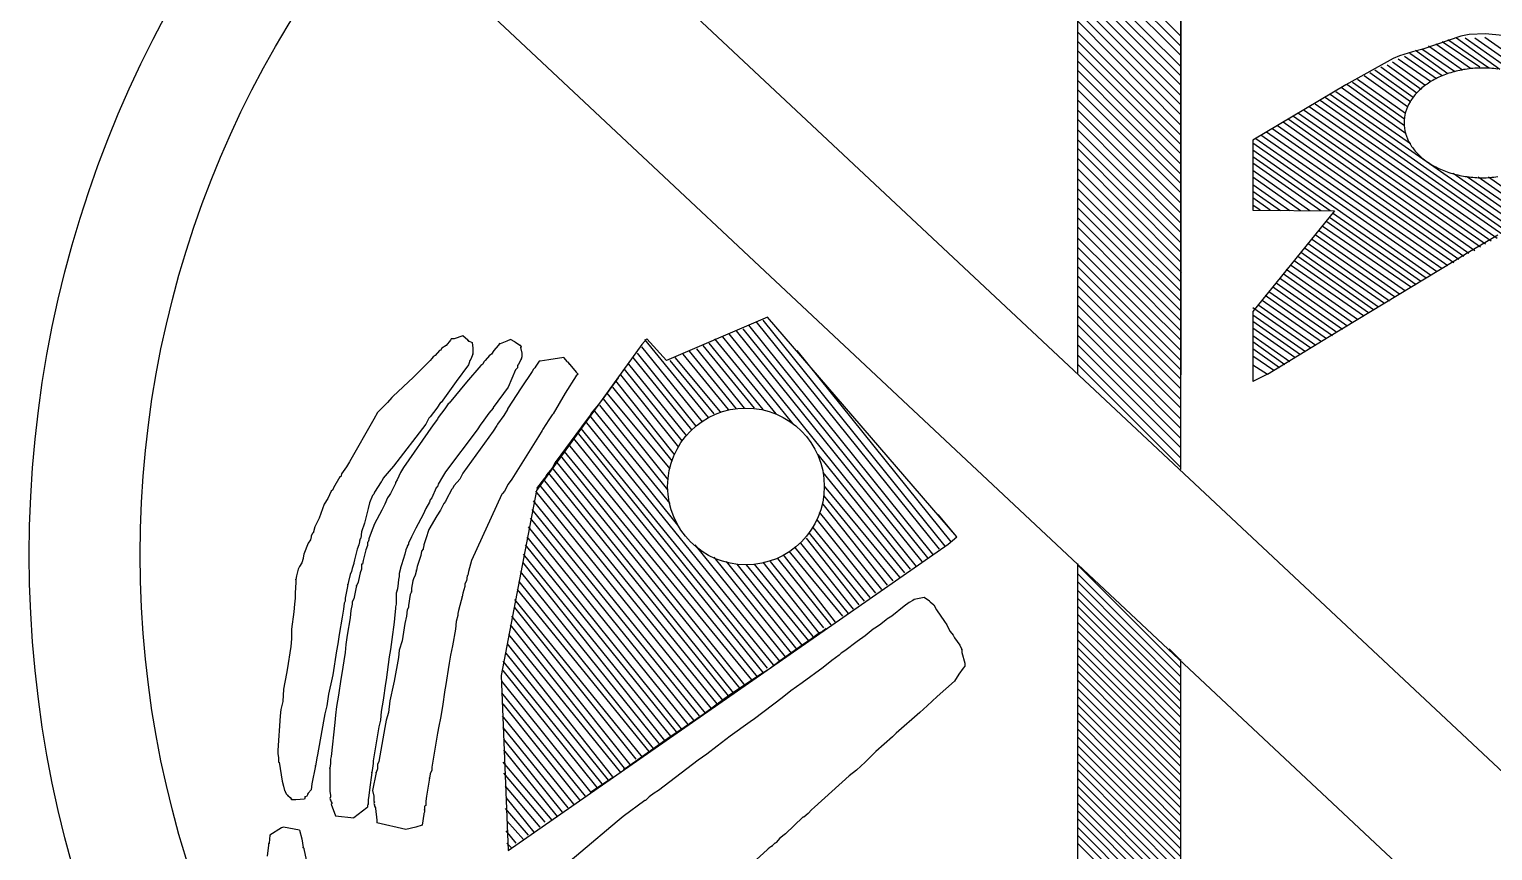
# Model space of a CAD drawing. Extents: x 489 to 634, y 474 to 561.
# Drawn here: x 536.309 to 538.335, y 499.412 to 500.548 of the extents above; entities that cross this region are included whole.
import ezdxf

# ---------------------------------------------------------------- set-up
doc = ezdxf.new("R2010")
doc.units = 0
doc.layers.add('11', color=7, linetype='CONTINUOUS')

# ---------------------------------------------------------------- blocks, each defined once
blk = doc.blocks.new('*O7')
at = {"layer": '11', "color": 1, "linetype": 'CONTINUOUS'}
for p, q in [((-1.553, -1.251), (-3.611, 0.676)), ((-1.684, -1.392), (-3.743, 0.537))]:
    blk.add_line(p, q, dxfattribs=at)
at = {"layer": '11', "color": 7, "linetype": 'CONTINUOUS'}
for p, q in [((-2.626, -0.245), (-2.626, 0.514)), ((-2.626, 0.514), (-2.626, -0.114)), ((-2.626, 0.355), (-2.769, 0.498)), ((-2.626, 0.341), (-2.769, 0.484)), ((-2.626, 0.328), (-2.769, 0.471)), ((-2.626, 0.313), (-2.769, 0.456)), ((-2.626, 0.3), (-2.769, 0.443)), ((-2.626, 0.287), (-2.769, 0.43)), ((-2.626, 0.273), (-2.769, 0.416)), ((-2.626, 0.26), (-2.769, 0.403)), ((-2.626, 0.246), (-2.769, 0.389)), ((-2.626, 0.232), (-2.769, 0.376)), ((-2.626, 0.218), (-2.769, 0.361)), ((-2.626, 0.205), (-2.769, 0.348)), ((-2.212, 0.312), (-2.264, 0.347)), ((-2.2, 0.311), (-2.256, 0.35)), ((-2.184, 0.309), (-2.244, 0.352)), ((-2.164, 0.304), (-2.232, 0.352)), ((-1.604, -0.077), (-2.219, 0.352)), ((-1.579, -0.086), (-2.205, 0.353)), ((-2.626, 0.192), (-2.769, 0.335)), ((-2.272, 0.296), (-2.316, 0.327)), ((-2.264, 0.3), (-2.309, 0.331)), ((-2.256, 0.303), (-2.301, 0.335)), ((-2.247, 0.306), (-2.292, 0.337)), ((-2.236, 0.308), (-2.283, 0.341)), ((-2.225, 0.31), (-2.273, 0.344)), ((-2.626, 0.178), (-2.769, 0.321)), ((-2.626, 0.164), (-2.769, 0.308)), ((-2.308, 0.264), (-2.364, 0.304)), ((-2.304, 0.27), (-2.357, 0.308)), ((-2.299, 0.276), (-2.349, 0.312)), ((-2.293, 0.281), (-2.34, 0.315)), ((-2.288, 0.287), (-2.333, 0.319)), ((-2.28, 0.292), (-2.325, 0.323)), ((-2.626, 0.151), (-2.769, 0.294)), ((-2.314, 0.22), (-2.404, 0.284)), ((-2.316, 0.231), (-2.396, 0.288)), ((-2.316, 0.24), (-2.388, 0.291)), ((-2.315, 0.248), (-2.381, 0.295)), ((-2.312, 0.257), (-2.372, 0.3)), ((-2.626, 0.138), (-2.769, 0.281)), ((-2.626, 0.124), (-2.769, 0.267)), ((-2.174, 0.084), (-2.433, 0.266)), ((-2.166, 0.088), (-2.426, 0.27)), ((-2.158, 0.092), (-2.419, 0.274)), ((-2.308, 0.206), (-2.411, 0.278)), ((-2.626, 0.11), (-2.769, 0.253)), ((-2.211, 0.063), (-2.47, 0.244)), ((-2.204, 0.067), (-2.463, 0.248)), ((-2.196, 0.071), (-2.455, 0.252)), ((-2.188, 0.075), (-2.448, 0.257)), ((-2.18, 0.08), (-2.44, 0.261)), ((-2.626, 0.096), (-2.769, 0.24)), ((-2.626, 0.083), (-2.769, 0.226)), ((-2.241, 0.046), (-2.5, 0.227)), ((-2.234, 0.05), (-2.492, 0.231)), ((-2.227, 0.054), (-2.484, 0.236)), ((-2.219, 0.058), (-2.477, 0.24)), ((-2.626, 0.069), (-2.769, 0.212)), ((-2.272, 0.029), (-2.526, 0.207)), ((-2.264, 0.033), (-2.522, 0.213)), ((-2.256, 0.037), (-2.515, 0.218)), ((-2.248, 0.041), (-2.507, 0.222)), ((-2.626, 0.056), (-2.769, 0.2)), ((-2.626, 0.042), (-2.769, 0.186)), ((-2.28, 0.024), (-2.526, 0.197)), ((-2.419, 0.113), (-2.526, 0.188)), ((-2.625, 0.028), (-2.769, 0.172)), ((-2.432, 0.113), (-2.526, 0.179)), ((-2.447, 0.113), (-2.526, 0.169)), ((-2.144, 0.091), (-2.249, 0.165)), ((-2.626, 0.015), (-2.769, 0.158)), ((-2.626, 0.002), (-2.769, 0.144)), ((-2.46, 0.113), (-2.526, 0.16)), ((-2.475, 0.113), (-2.526, 0.149)), ((-2.127, 0.089), (-2.229, 0.16)), ((-2.109, 0.086), (-2.214, 0.16)), ((-2.084, 0.078), (-2.2, 0.16)), ((-2.626, -0.012), (-2.769, 0.131)), ((-2.488, 0.113), (-2.526, 0.14)), ((-2.502, 0.114), (-2.526, 0.131)), ((-2.626, -0.025), (-2.769, 0.118)), ((-2.626, -0.039), (-2.769, 0.104)), ((-2.516, 0.114), (-2.526, 0.121)), ((-2.294, 0.016), (-2.42, 0.104)), ((-2.286, 0.02), (-2.416, 0.11)), ((-2.626, -0.053), (-2.769, 0.091)), ((-2.315, 0.002), (-2.435, 0.086)), ((-2.308, 0.008), (-2.43, 0.092)), ((-2.3, 0.011), (-2.425, 0.099)), ((-2.626, -0.066), (-2.769, 0.076)), ((-2.626, -0.08), (-2.769, 0.063)), ((-2.344, -0.015), (-2.455, 0.062)), ((-2.337, -0.012), (-2.45, 0.068)), ((-2.33, -0.006), (-2.445, 0.074)), ((-2.323, -0.002), (-2.44, 0.08)), ((-2.626, -0.094), (-2.769, 0.049)), ((-2.366, -0.028), (-2.469, 0.044)), ((-2.359, -0.024), (-2.464, 0.05)), ((-2.352, -0.02), (-2.46, 0.056)), ((-2.626, -0.107), (-2.769, 0.036)), ((-2.626, -0.12), (-2.769, 0.023)), ((-2.388, -0.042), (-2.484, 0.026)), ((-2.381, -0.037), (-2.48, 0.032)), ((-2.373, -0.032), (-2.474, 0.038)), ((-2.626, -0.133), (-2.769, 0.01)), ((-2.416, -0.06), (-2.504, 0.001)), ((-2.41, -0.055), (-2.499, 0.008)), ((-2.402, -0.051), (-2.494, 0.013)), ((-2.396, -0.046), (-2.489, 0.02)), ((-2.626, -0.148), (-2.769, -0.004)), ((-2.626, -0.16), (-2.769, -0.017)), ((-2.439, -0.073), (-2.519, -0.017)), ((-2.431, -0.068), (-2.513, -0.011)), ((-2.424, -0.064), (-2.509, -0.004)), ((-2.96, -0.355), (-3.214, -0.04)), ((-2.952, -0.351), (-3.204, -0.038)), ((-2.626, -0.175), (-2.769, -0.032)), ((-2.446, -0.077), (-2.526, -0.021)), ((-2.453, -0.082), (-2.526, -0.031)), ((-2.46, -0.086), (-2.526, -0.04)), ((-3.62, -0.06), (-3.632, -0.064)), ((-3.613, -0.066), (-3.62, -0.06)), ((-2.992, -0.379), (-3.251, -0.057)), ((-2.984, -0.372), (-3.241, -0.053)), ((-2.976, -0.367), (-3.232, -0.05)), ((-2.969, -0.362), (-3.224, -0.045)), ((-2.626, -0.188), (-2.769, -0.044)), ((-2.626, -0.202), (-2.769, -0.059)), ((-2.468, -0.09), (-2.526, -0.049)), ((-2.475, -0.096), (-2.526, -0.06)), ((-3.652, -0.08), (-3.658, -0.087)), ((-3.651, -0.08), (-3.652, -0.08)), ((-3.649, -0.077), (-3.651, -0.08)), ((-3.643, -0.073), (-3.649, -0.077)), ((-3.637, -0.066), (-3.643, -0.073)), ((-3.636, -0.064), (-3.637, -0.066)), ((-3.635, -0.064), (-3.636, -0.064)), ((-3.633, -0.064), (-3.635, -0.064)), ((-3.632, -0.064), (-3.633, -0.064)), ((-3.613, -0.066), (-3.612, -0.067)), ((-3.612, -0.067), (-3.611, -0.067)), ((-3.611, -0.067), (-3.607, -0.069)), ((-3.607, -0.069), (-3.606, -0.077)), ((-3.606, -0.077), (-3.606, -0.082)), ((-3.577, -0.08), (-3.58, -0.085)), ((-3.571, -0.073), (-3.577, -0.08)), ((-3.569, -0.071), (-3.571, -0.073)), ((-3.568, -0.071), (-3.569, -0.07)), ((-3.569, -0.07), (-3.569, -0.071)), ((-3.559, -0.067), (-3.568, -0.071)), ((-3.554, -0.065), (-3.559, -0.067)), ((-3.548, -0.068), (-3.554, -0.065)), ((-3.548, -0.068), (-3.54, -0.073)), ((-3.54, -0.073), (-3.539, -0.075)), ((-3.539, -0.075), (-3.54, -0.076)), ((-3.54, -0.076), (-3.538, -0.084)), ((-3.288, -0.179), (-3.372, -0.075)), ((-3.28, -0.173), (-3.368, -0.065)), ((-3.241, -0.161), (-3.306, -0.081)), ((-3.23, -0.16), (-3.296, -0.078)), ((-3.216, -0.16), (-3.287, -0.073)), ((-3.204, -0.162), (-3.279, -0.07)), ((-3.186, -0.168), (-3.271, -0.064)), ((-3.163, -0.181), (-3.26, -0.061)), ((-2.944, -0.345), (-3.157, -0.08)), ((-2.626, -0.215), (-2.769, -0.072)), ((-2.482, -0.1), (-2.526, -0.068)), ((-2.489, -0.104), (-2.526, -0.078)), ((-3.665, -0.094), (-3.688, -0.117)), ((-3.663, -0.091), (-3.665, -0.094)), ((-3.661, -0.089), (-3.663, -0.091)), ((-3.658, -0.087), (-3.661, -0.089)), ((-3.612, -0.1), (-3.629, -0.123)), ((-3.595, -0.101), (-3.615, -0.124)), ((-3.611, -0.097), (-3.612, -0.1)), ((-3.61, -0.094), (-3.611, -0.097)), ((-3.609, -0.092), (-3.61, -0.094)), ((-3.606, -0.085), (-3.609, -0.092)), ((-3.606, -0.082), (-3.606, -0.085)), ((-3.592, -0.099), (-3.595, -0.101)), ((-3.591, -0.096), (-3.592, -0.099)), ((-3.589, -0.094), (-3.591, -0.096)), ((-3.583, -0.087), (-3.589, -0.094)), ((-3.58, -0.085), (-3.583, -0.087)), ((-3.543, -0.099), (-3.544, -0.101)), ((-3.544, -0.101), (-3.544, -0.104)), ((-3.539, -0.092), (-3.543, -0.099)), ((-3.538, -0.089), (-3.539, -0.092)), ((-3.538, -0.084), (-3.538, -0.089)), ((-3.514, -0.095), (-3.519, -0.102)), ((-3.513, -0.095), (-3.514, -0.095)), ((-3.501, -0.093), (-3.513, -0.095)), ((-3.48, -0.09), (-3.501, -0.093)), ((-3.475, -0.096), (-3.48, -0.09)), ((-3.475, -0.096), (-3.472, -0.099)), ((-3.472, -0.099), (-3.465, -0.108)), ((-3.31, -0.198), (-3.39, -0.099)), ((-3.303, -0.19), (-3.384, -0.09)), ((-3.297, -0.185), (-3.378, -0.084)), ((-3.272, -0.168), (-3.333, -0.094)), ((-3.263, -0.165), (-3.326, -0.09)), ((-3.252, -0.162), (-3.315, -0.085)), ((-2.626, -0.229), (-2.769, -0.086)), ((-2.626, -0.242), (-2.769, -0.099)), ((-2.497, -0.108), (-2.526, -0.088)), ((-2.526, -0.1), (-2.506, -0.113)), ((-3.688, -0.117), (-3.717, -0.144)), ((-3.547, -0.107), (-3.557, -0.131)), ((-3.544, -0.104), (-3.547, -0.107)), ((-3.524, -0.109), (-3.539, -0.132)), ((-3.522, -0.106), (-3.524, -0.109)), ((-3.52, -0.104), (-3.522, -0.106)), ((-3.519, -0.102), (-3.52, -0.104)), ((-3.463, -0.115), (-3.478, -0.139)), ((-3.465, -0.108), (-3.463, -0.11)), ((-3.463, -0.11), (-3.46, -0.113)), ((-3.46, -0.113), (-3.463, -0.115)), ((-3.405, -0.118), (-3.426, -0.147)), ((-3.321, -0.214), (-3.401, -0.114)), ((-3.316, -0.205), (-3.396, -0.106)), ((-2.506, -0.113), (-2.526, -0.123)), ((-3.629, -0.123), (-3.65, -0.152)), ((-3.615, -0.124), (-3.639, -0.153)), ((-3.557, -0.131), (-3.578, -0.159)), ((-3.539, -0.132), (-3.558, -0.161)), ((-3.478, -0.139), (-3.495, -0.168)), ((-3.333, -0.244), (-3.42, -0.139)), ((-3.33, -0.233), (-3.412, -0.131)), ((-3.327, -0.224), (-3.408, -0.122)), ((-3.724, -0.152), (-3.737, -0.165)), ((-3.718, -0.145), (-3.724, -0.152)), ((-3.717, -0.144), (-3.718, -0.145)), ((-3.656, -0.16), (-3.665, -0.172)), ((-3.651, -0.152), (-3.656, -0.16)), ((-3.645, -0.161), (-3.654, -0.173)), ((-3.65, -0.152), (-3.651, -0.152)), ((-3.64, -0.154), (-3.645, -0.161)), ((-3.639, -0.153), (-3.64, -0.154)), ((-3.578, -0.16), (-3.584, -0.167)), ((-3.578, -0.159), (-3.578, -0.16)), ((-3.558, -0.162), (-3.563, -0.17)), ((-3.558, -0.161), (-3.558, -0.162)), ((-3.432, -0.155), (-3.442, -0.167)), ((-3.427, -0.148), (-3.432, -0.155)), ((-3.336, -0.273), (-3.43, -0.156)), ((-3.426, -0.147), (-3.427, -0.148)), ((-3.336, -0.258), (-3.425, -0.147)), ((-3.743, -0.175), (-3.777, -0.234)), ((-3.738, -0.166), (-3.743, -0.175)), ((-3.737, -0.165), (-3.738, -0.166)), ((-3.671, -0.182), (-3.716, -0.24)), ((-3.667, -0.174), (-3.671, -0.182)), ((-3.665, -0.172), (-3.667, -0.174)), ((-3.655, -0.175), (-3.661, -0.183)), ((-3.654, -0.173), (-3.655, -0.175)), ((-3.595, -0.182), (-3.6, -0.19)), ((-3.593, -0.18), (-3.595, -0.182)), ((-3.584, -0.167), (-3.593, -0.18)), ((-3.572, -0.182), (-3.573, -0.184)), ((-3.563, -0.17), (-3.572, -0.182)), ((-3.501, -0.176), (-3.509, -0.189)), ((-3.496, -0.169), (-3.501, -0.176)), ((-3.495, -0.168), (-3.496, -0.169)), ((-3.449, -0.177), (-3.492, -0.235)), ((-3.181, -0.51), (-3.45, -0.178)), ((-3.443, -0.169), (-3.449, -0.177)), ((-3.322, -0.322), (-3.444, -0.17)), ((-3.442, -0.167), (-3.443, -0.169)), ((-3.333, -0.292), (-3.437, -0.164)), ((-3.661, -0.183), (-3.702, -0.242)), ((-3.6, -0.19), (-3.644, -0.248)), ((-3.578, -0.192), (-3.62, -0.25)), ((-3.573, -0.184), (-3.578, -0.192)), ((-3.515, -0.199), (-3.552, -0.258)), ((-3.51, -0.191), (-3.515, -0.199)), ((-3.509, -0.189), (-3.51, -0.191)), ((-3.204, -0.526), (-3.466, -0.202)), ((-3.198, -0.52), (-3.461, -0.193)), ((-3.19, -0.515), (-3.456, -0.188)), ((-3.22, -0.536), (-3.479, -0.22)), ((-3.212, -0.532), (-3.473, -0.21)), ((-3.781, -0.241), (-3.788, -0.251)), ((-3.777, -0.234), (-3.781, -0.241)), ((-3.716, -0.24), (-3.722, -0.247)), ((-3.702, -0.242), (-3.706, -0.249)), ((-3.496, -0.243), (-3.504, -0.252)), ((-3.492, -0.235), (-3.496, -0.243)), ((-3.245, -0.554), (-3.496, -0.242)), ((-3.236, -0.548), (-3.491, -0.233)), ((-3.229, -0.544), (-3.484, -0.226)), ((-3, -0.383), (-3.128, -0.224)), ((-3.79, -0.255), (-3.799, -0.27)), ((-3.789, -0.255), (-3.79, -0.255)), ((-3.788, -0.251), (-3.789, -0.255)), ((-3.733, -0.262), (-3.742, -0.276)), ((-3.732, -0.261), (-3.733, -0.262)), ((-3.73, -0.257), (-3.732, -0.261)), ((-3.722, -0.247), (-3.73, -0.257)), ((-3.711, -0.259), (-3.713, -0.263)), ((-3.713, -0.263), (-3.713, -0.264)), ((-3.706, -0.249), (-3.711, -0.259)), ((-3.648, -0.255), (-3.654, -0.265)), ((-3.644, -0.248), (-3.648, -0.255)), ((-3.624, -0.258), (-3.632, -0.267)), ((-3.62, -0.25), (-3.624, -0.258)), ((-3.552, -0.258), (-3.557, -0.265)), ((-3.507, -0.257), (-3.518, -0.271)), ((-3.26, -0.564), (-3.508, -0.258)), ((-3.506, -0.256), (-3.507, -0.257)), ((-3.504, -0.252), (-3.506, -0.256)), ((-3.252, -0.558), (-3.501, -0.25)), ((-3.008, -0.388), (-3.121, -0.249)), ((-3.802, -0.275), (-3.807, -0.285)), ((-3.8, -0.273), (-3.802, -0.275)), ((-3.799, -0.27), (-3.8, -0.273)), ((-3.745, -0.281), (-3.749, -0.291)), ((-3.743, -0.279), (-3.745, -0.281)), ((-3.742, -0.276), (-3.743, -0.279)), ((-3.722, -0.281), (-3.724, -0.284)), ((-3.72, -0.278), (-3.722, -0.281)), ((-3.713, -0.264), (-3.72, -0.278)), ((-3.657, -0.27), (-3.663, -0.284)), ((-3.655, -0.269), (-3.657, -0.27)), ((-3.654, -0.265), (-3.655, -0.269)), ((-3.635, -0.272), (-3.643, -0.287)), ((-3.634, -0.271), (-3.635, -0.272)), ((-3.632, -0.267), (-3.634, -0.271)), ((-3.566, -0.279), (-3.608, -0.371)), ((-3.565, -0.278), (-3.566, -0.279)), ((-3.562, -0.275), (-3.565, -0.278)), ((-3.557, -0.265), (-3.562, -0.275)), ((-3.276, -0.575), (-3.519, -0.275)), ((-3.268, -0.569), (-3.513, -0.267)), ((-3.024, -0.399), (-3.12, -0.281)), ((-3.015, -0.394), (-3.119, -0.268)), ((-3.812, -0.293), (-3.819, -0.312)), ((-3.807, -0.285), (-3.812, -0.293)), ((-3.751, -0.299), (-3.756, -0.319)), ((-3.749, -0.291), (-3.751, -0.299)), ((-3.732, -0.301), (-3.742, -0.32)), ((-3.728, -0.293), (-3.732, -0.301)), ((-3.724, -0.284), (-3.728, -0.293)), ((-3.671, -0.299), (-3.675, -0.307)), ((-3.666, -0.29), (-3.671, -0.299)), ((-3.665, -0.287), (-3.666, -0.29)), ((-3.663, -0.284), (-3.665, -0.287)), ((-3.651, -0.301), (-3.656, -0.309)), ((-3.646, -0.292), (-3.651, -0.301)), ((-3.644, -0.289), (-3.646, -0.292)), ((-3.643, -0.287), (-3.644, -0.289)), ((-3.292, -0.586), (-3.524, -0.3)), ((-3.284, -0.582), (-3.522, -0.288)), ((-3.032, -0.405), (-3.121, -0.293)), ((-3.825, -0.324), (-3.827, -0.333)), ((-3.819, -0.312), (-3.825, -0.324)), ((-3.756, -0.319), (-3.76, -0.331)), ((-3.742, -0.32), (-3.747, -0.332)), ((-3.675, -0.307), (-3.685, -0.326)), ((-3.656, -0.309), (-3.667, -0.328)), ((-3.308, -0.598), (-3.529, -0.324)), ((-3.3, -0.592), (-3.526, -0.312)), ((-3.048, -0.416), (-3.129, -0.315)), ((-3.04, -0.411), (-3.126, -0.304)), ((-2.936, -0.338), (-2.962, -0.307)), ((-3.831, -0.342), (-3.834, -0.347)), ((-3.83, -0.338), (-3.831, -0.342)), ((-3.828, -0.333), (-3.83, -0.337)), ((-3.83, -0.337), (-3.83, -0.338)), ((-3.827, -0.333), (-3.828, -0.333)), ((-3.762, -0.341), (-3.763, -0.344)), ((-3.763, -0.344), (-3.763, -0.345)), ((-3.761, -0.34), (-3.762, -0.341)), ((-3.76, -0.331), (-3.761, -0.34)), ((-3.75, -0.342), (-3.751, -0.345)), ((-3.747, -0.332), (-3.75, -0.341)), ((-3.75, -0.341), (-3.75, -0.342)), ((-3.691, -0.338), (-3.695, -0.347)), ((-3.685, -0.326), (-3.691, -0.338)), ((-3.671, -0.341), (-3.674, -0.349)), ((-3.667, -0.328), (-3.671, -0.341)), ((-3.317, -0.604), (-3.531, -0.338)), ((-3.071, -0.432), (-3.144, -0.34)), ((-3.064, -0.427), (-3.14, -0.333)), ((-3.056, -0.422), (-3.135, -0.325)), ((-3.84, -0.362), (-3.841, -0.367)), ((-3.834, -0.347), (-3.84, -0.362)), ((-3.766, -0.355), (-3.77, -0.37)), ((-3.764, -0.349), (-3.766, -0.355)), ((-3.763, -0.345), (-3.764, -0.349)), ((-3.754, -0.356), (-3.758, -0.371)), ((-3.752, -0.35), (-3.754, -0.356)), ((-3.751, -0.345), (-3.752, -0.346)), ((-3.752, -0.346), (-3.752, -0.35)), ((-3.7, -0.362), (-3.705, -0.377)), ((-3.699, -0.356), (-3.7, -0.362)), ((-3.697, -0.352), (-3.699, -0.356)), ((-3.695, -0.348), (-3.697, -0.351)), ((-3.697, -0.351), (-3.697, -0.352)), ((-3.695, -0.347), (-3.695, -0.348)), ((-3.678, -0.364), (-3.683, -0.379)), ((-3.677, -0.358), (-3.678, -0.364)), ((-3.675, -0.355), (-3.677, -0.358)), ((-3.674, -0.35), (-3.675, -0.354)), ((-3.675, -0.354), (-3.675, -0.355)), ((-3.674, -0.349), (-3.674, -0.35)), ((-3.332, -0.614), (-3.536, -0.362)), ((-3.324, -0.608), (-3.533, -0.349)), ((-3.173, -0.504), (-3.298, -0.349)), ((-3.104, -0.456), (-3.176, -0.363)), ((-3.094, -0.448), (-3.168, -0.358)), ((-3.086, -0.444), (-3.16, -0.353)), ((-3.079, -0.438), (-3.152, -0.347)), ((-3.848, -0.383), (-3.85, -0.392)), ((-3.846, -0.379), (-3.848, -0.383)), ((-3.843, -0.374), (-3.846, -0.379)), ((-3.841, -0.368), (-3.843, -0.374)), ((-3.841, -0.367), (-3.841, -0.368)), ((-3.773, -0.382), (-3.774, -0.386)), ((-3.771, -0.375), (-3.773, -0.382)), ((-3.77, -0.37), (-3.771, -0.374)), ((-3.771, -0.374), (-3.771, -0.375)), ((-3.76, -0.383), (-3.762, -0.388)), ((-3.759, -0.376), (-3.76, -0.376)), ((-3.76, -0.376), (-3.76, -0.383)), ((-3.758, -0.371), (-3.759, -0.376)), ((-3.706, -0.382), (-3.708, -0.389)), ((-3.705, -0.377), (-3.706, -0.381)), ((-3.706, -0.381), (-3.706, -0.382)), ((-3.684, -0.384), (-3.686, -0.391)), ((-3.683, -0.379), (-3.684, -0.384)), ((-3.608, -0.371), (-3.612, -0.386)), ((-3.34, -0.62), (-3.537, -0.373)), ((-3.165, -0.499), (-3.272, -0.366)), ((-3.157, -0.494), (-3.255, -0.372)), ((-3.15, -0.488), (-3.24, -0.376)), ((-3.141, -0.482), (-3.227, -0.377)), ((-3.135, -0.476), (-3.216, -0.376)), ((-3.126, -0.472), (-3.204, -0.373)), ((-3.12, -0.464), (-3.194, -0.372)), ((-3.11, -0.46), (-3.184, -0.368)), ((-2.769, -0.375), (-2.769, -0.812)), ((-2.626, -0.52), (-2.769, -0.377)), ((-3.851, -0.401), (-3.852, -0.416)), ((-3.85, -0.392), (-3.851, -0.397)), ((-3.851, -0.397), (-3.851, -0.401)), ((-3.779, -0.404), (-3.78, -0.409)), ((-3.778, -0.4), (-3.779, -0.404)), ((-3.776, -0.39), (-3.778, -0.4)), ((-3.774, -0.386), (-3.776, -0.39)), ((-3.765, -0.401), (-3.767, -0.406)), ((-3.763, -0.392), (-3.765, -0.401)), ((-3.762, -0.388), (-3.763, -0.392)), ((-3.709, -0.397), (-3.71, -0.407)), ((-3.708, -0.393), (-3.709, -0.397)), ((-3.708, -0.389), (-3.708, -0.393)), ((-3.689, -0.399), (-3.691, -0.409)), ((-3.688, -0.396), (-3.689, -0.399)), ((-3.686, -0.391), (-3.688, -0.396)), ((-3.615, -0.399), (-3.617, -0.403)), ((-3.617, -0.403), (-3.617, -0.407)), ((-3.614, -0.392), (-3.615, -0.399)), ((-3.613, -0.391), (-3.614, -0.392)), ((-3.612, -0.386), (-3.613, -0.391)), ((-3.356, -0.631), (-3.542, -0.4)), ((-3.348, -0.624), (-3.54, -0.386)), ((-2.626, -0.532), (-2.769, -0.389)), ((-2.626, -0.544), (-2.769, -0.4)), ((-3.852, -0.423), (-3.853, -0.431)), ((-3.852, -0.416), (-3.852, -0.42)), ((-3.852, -0.42), (-3.852, -0.423)), ((-3.78, -0.409), (-3.783, -0.423)), ((-3.783, -0.423), (-3.783, -0.427)), ((-3.771, -0.424), (-3.773, -0.428)), ((-3.768, -0.41), (-3.771, -0.424)), ((-3.767, -0.406), (-3.768, -0.41)), ((-3.711, -0.412), (-3.712, -0.416)), ((-3.712, -0.416), (-3.712, -0.431)), ((-3.71, -0.407), (-3.711, -0.412)), ((-3.693, -0.418), (-3.695, -0.433)), ((-3.691, -0.414), (-3.693, -0.418)), ((-3.691, -0.409), (-3.691, -0.414)), ((-3.621, -0.421), (-3.622, -0.426)), ((-3.62, -0.416), (-3.621, -0.421)), ((-3.617, -0.407), (-3.62, -0.416)), ((-3.371, -0.643), (-3.548, -0.425)), ((-3.362, -0.635), (-3.544, -0.411)), ((-2.995, -0.425), (-2.997, -0.426)), ((-2.981, -0.422), (-2.995, -0.425)), ((-2.974, -0.427), (-2.981, -0.422)), ((-2.626, -0.555), (-2.769, -0.412)), ((-2.626, -0.566), (-2.769, -0.423)), ((-3.854, -0.442), (-3.857, -0.466)), ((-3.853, -0.431), (-3.854, -0.442)), ((-3.785, -0.438), (-3.787, -0.449)), ((-3.784, -0.43), (-3.785, -0.438)), ((-3.783, -0.427), (-3.784, -0.43)), ((-3.775, -0.44), (-3.776, -0.45)), ((-3.773, -0.431), (-3.775, -0.44)), ((-3.773, -0.428), (-3.773, -0.431)), ((-3.713, -0.437), (-3.714, -0.446)), ((-3.712, -0.431), (-3.713, -0.435)), ((-3.713, -0.435), (-3.713, -0.437)), ((-3.697, -0.439), (-3.698, -0.448)), ((-3.695, -0.436), (-3.697, -0.439)), ((-3.695, -0.433), (-3.695, -0.436)), ((-3.626, -0.44), (-3.627, -0.444)), ((-3.627, -0.444), (-3.627, -0.447)), ((-3.622, -0.426), (-3.626, -0.44)), ((-3.38, -0.646), (-3.548, -0.436)), ((-3.009, -0.434), (-3.026, -0.448)), ((-3.002, -0.429), (-3.009, -0.434)), ((-2.997, -0.426), (-3.002, -0.429)), ((-2.974, -0.427), (-2.973, -0.428)), ((-2.973, -0.428), (-2.968, -0.432)), ((-2.968, -0.432), (-2.964, -0.439)), ((-2.964, -0.439), (-2.953, -0.455)), ((-2.626, -0.577), (-2.769, -0.434)), ((-2.626, -0.588), (-2.769, -0.445)), ((-3.857, -0.466), (-3.857, -0.479)), ((-3.787, -0.449), (-3.791, -0.473)), ((-3.776, -0.45), (-3.78, -0.474)), ((-3.715, -0.456), (-3.718, -0.48)), ((-3.714, -0.446), (-3.715, -0.456)), ((-3.7, -0.458), (-3.704, -0.482)), ((-3.698, -0.448), (-3.7, -0.458)), ((-3.63, -0.466), (-3.634, -0.489)), ((-3.629, -0.455), (-3.63, -0.466)), ((-3.627, -0.447), (-3.629, -0.455)), ((-3.396, -0.658), (-3.554, -0.46)), ((-3.388, -0.653), (-3.552, -0.448)), ((-3.117, -0.465), (-3.122, -0.469)), ((-3.052, -0.466), (-3.063, -0.475)), ((-3.047, -0.463), (-3.052, -0.466)), ((-3.041, -0.459), (-3.047, -0.463)), ((-3.034, -0.453), (-3.041, -0.459)), ((-3.033, -0.452), (-3.034, -0.453)), ((-3.026, -0.448), (-3.033, -0.452)), ((-2.953, -0.455), (-2.95, -0.46)), ((-2.95, -0.46), (-2.949, -0.462)), ((-2.949, -0.462), (-2.945, -0.469)), ((-2.626, -0.6), (-2.769, -0.456)), ((-3.857, -0.479), (-3.858, -0.49)), ((-3.793, -0.486), (-3.795, -0.496)), ((-3.791, -0.473), (-3.793, -0.486)), ((-3.78, -0.474), (-3.782, -0.487)), ((-3.718, -0.48), (-3.72, -0.494)), ((-3.704, -0.482), (-3.708, -0.495)), ((-3.412, -0.67), (-3.558, -0.486)), ((-3.401, -0.664), (-3.556, -0.473)), ((-3.137, -0.479), (-3.15, -0.488)), ((-3.126, -0.471), (-3.137, -0.479)), ((-3.122, -0.469), (-3.126, -0.471)), ((-3.074, -0.483), (-3.091, -0.496)), ((-3.063, -0.475), (-3.074, -0.483)), ((-2.945, -0.469), (-2.941, -0.474)), ((-2.941, -0.474), (-2.939, -0.478)), ((-2.939, -0.478), (-2.932, -0.488)), ((-2.626, -0.612), (-2.769, -0.468)), ((-2.626, -0.623), (-2.769, -0.48)), ((-3.858, -0.49), (-3.863, -0.522)), ((-3.795, -0.496), (-3.8, -0.529)), ((-3.783, -0.498), (-3.788, -0.53)), ((-3.782, -0.487), (-3.783, -0.498)), ((-3.722, -0.504), (-3.726, -0.536)), ((-3.72, -0.494), (-3.722, -0.504)), ((-3.709, -0.505), (-3.715, -0.538)), ((-3.708, -0.495), (-3.709, -0.505)), ((-3.637, -0.502), (-3.639, -0.513)), ((-3.634, -0.489), (-3.637, -0.502)), ((-3.418, -0.675), (-3.56, -0.499)), ((-3.15, -0.488), (-3.18, -0.509)), ((-3.099, -0.502), (-3.109, -0.509)), ((-3.096, -0.499), (-3.099, -0.502)), ((-3.091, -0.496), (-3.096, -0.499)), ((-2.932, -0.488), (-2.929, -0.494)), ((-2.929, -0.494), (-2.929, -0.498)), ((-2.929, -0.498), (-2.925, -0.513)), ((-2.626, -0.634), (-2.769, -0.491)), ((-2.626, -0.645), (-2.769, -0.502)), ((-2.626, -0.509), (-2.642, -0.493)), ((-3.863, -0.522), (-3.864, -0.527)), ((-3.639, -0.513), (-3.644, -0.545)), ((-3.427, -0.68), (-3.564, -0.51)), ((-3.434, -0.685), (-3.564, -0.523)), ((-3.196, -0.521), (-3.21, -0.53)), ((-3.18, -0.509), (-3.196, -0.521)), ((-3.121, -0.519), (-3.15, -0.54)), ((-3.109, -0.509), (-3.121, -0.519)), ((-2.927, -0.52), (-2.933, -0.528)), ((-2.925, -0.517), (-2.927, -0.52)), ((-2.925, -0.513), (-2.925, -0.517)), ((-2.626, -0.656), (-2.769, -0.513)), ((-2.626, -0.668), (-2.769, -0.524)), ((-2.626, -0.812), (-2.626, -0.508)), ((-3.864, -0.527), (-3.868, -0.549)), ((-3.801, -0.533), (-3.806, -0.556)), ((-3.8, -0.529), (-3.801, -0.533)), ((-3.789, -0.535), (-3.792, -0.557)), ((-3.788, -0.53), (-3.789, -0.535)), ((-3.727, -0.541), (-3.73, -0.564)), ((-3.726, -0.536), (-3.727, -0.541)), ((-3.716, -0.542), (-3.721, -0.565)), ((-3.715, -0.538), (-3.716, -0.542)), ((-3.644, -0.545), (-3.645, -0.55)), ((-3.442, -0.692), (-3.566, -0.538)), ((-3.21, -0.53), (-3.252, -0.558)), ((-3.15, -0.54), (-3.166, -0.551)), ((-2.939, -0.538), (-2.963, -0.559)), ((-2.933, -0.528), (-2.939, -0.538)), ((-2.626, -0.679), (-2.769, -0.536)), ((-3.869, -0.566), (-3.872, -0.577)), ((-3.868, -0.549), (-3.869, -0.566)), ((-3.806, -0.556), (-3.808, -0.572)), ((-3.792, -0.557), (-3.795, -0.573)), ((-3.73, -0.564), (-3.733, -0.58)), ((-3.721, -0.565), (-3.723, -0.581)), ((-3.645, -0.55), (-3.648, -0.573)), ((-3.45, -0.697), (-3.566, -0.554)), ((-3.257, -0.562), (-3.286, -0.583)), ((-3.252, -0.558), (-3.257, -0.562)), ((-3.178, -0.561), (-3.216, -0.59)), ((-3.166, -0.551), (-3.178, -0.561)), ((-2.963, -0.559), (-2.977, -0.572)), ((-2.626, -0.691), (-2.769, -0.548)), ((-2.626, -0.702), (-2.769, -0.559)), ((-3.873, -0.586), (-3.876, -0.634)), ((-3.872, -0.577), (-3.873, -0.586)), ((-3.811, -0.583), (-3.813, -0.593)), ((-3.808, -0.572), (-3.811, -0.583)), ((-3.796, -0.585), (-3.797, -0.595)), ((-3.795, -0.573), (-3.796, -0.585)), ((-3.733, -0.58), (-3.734, -0.592)), ((-3.723, -0.581), (-3.726, -0.592)), ((-3.648, -0.573), (-3.651, -0.589)), ((-3.466, -0.708), (-3.565, -0.586)), ((-3.458, -0.702), (-3.564, -0.569)), ((-3.286, -0.583), (-3.306, -0.597)), ((-2.987, -0.581), (-3.02, -0.61)), ((-2.977, -0.572), (-2.987, -0.581)), ((-2.626, -0.713), (-2.769, -0.57)), ((-2.626, -0.724), (-2.769, -0.581)), ((-3.813, -0.593), (-3.821, -0.64)), ((-3.797, -0.595), (-3.802, -0.642)), ((-3.736, -0.601), (-3.744, -0.648)), ((-3.734, -0.592), (-3.736, -0.601)), ((-3.728, -0.602), (-3.736, -0.649)), ((-3.726, -0.592), (-3.728, -0.602)), ((-3.653, -0.6), (-3.655, -0.61)), ((-3.651, -0.589), (-3.653, -0.6)), ((-3.474, -0.713), (-3.564, -0.602)), ((-3.321, -0.607), (-3.333, -0.615)), ((-3.306, -0.597), (-3.321, -0.607)), ((-3.222, -0.594), (-3.25, -0.614)), ((-3.216, -0.59), (-3.222, -0.594)), ((-2.626, -0.736), (-2.769, -0.592)), ((-2.626, -0.747), (-2.769, -0.604)), ((-3.655, -0.61), (-3.663, -0.657)), ((-3.482, -0.719), (-3.563, -0.618)), ((-3.333, -0.615), (-3.392, -0.657)), ((-3.268, -0.628), (-3.282, -0.639)), ((-3.25, -0.614), (-3.268, -0.628)), ((-3.025, -0.615), (-3.048, -0.635)), ((-3.02, -0.61), (-3.025, -0.615)), ((-2.626, -0.758), (-2.769, -0.615)), ((-2.626, -0.77), (-2.769, -0.627)), ((-3.876, -0.634), (-3.876, -0.638)), ((-3.876, -0.638), (-3.875, -0.644)), ((-3.875, -0.644), (-3.875, -0.65)), ((-3.822, -0.644), (-3.823, -0.65)), ((-3.821, -0.64), (-3.822, -0.644)), ((-3.802, -0.642), (-3.803, -0.646)), ((-3.803, -0.646), (-3.803, -0.652)), ((-3.744, -0.648), (-3.744, -0.652)), ((-3.489, -0.725), (-3.563, -0.633)), ((-3.294, -0.647), (-3.349, -0.689)), ((-3.282, -0.639), (-3.294, -0.647)), ((-3.048, -0.635), (-3.063, -0.65)), ((-2.626, -0.781), (-2.769, -0.638)), ((-3.875, -0.65), (-3.874, -0.65)), ((-3.874, -0.65), (-3.87, -0.676)), ((-3.824, -0.655), (-3.829, -0.68)), ((-3.823, -0.65), (-3.824, -0.655)), ((-3.803, -0.652), (-3.804, -0.658)), ((-3.804, -0.658), (-3.804, -0.683)), ((-3.746, -0.664), (-3.749, -0.688)), ((-3.745, -0.658), (-3.746, -0.664)), ((-3.744, -0.652), (-3.745, -0.658)), ((-3.74, -0.664), (-3.745, -0.689)), ((-3.738, -0.659), (-3.74, -0.664)), ((-3.736, -0.649), (-3.738, -0.653)), ((-3.738, -0.653), (-3.738, -0.659)), ((-3.665, -0.666), (-3.666, -0.672)), ((-3.663, -0.661), (-3.665, -0.666)), ((-3.663, -0.657), (-3.663, -0.661)), ((-3.496, -0.73), (-3.564, -0.65)), ((-3.506, -0.733), (-3.563, -0.665)), ((-3.392, -0.657), (-3.398, -0.66)), ((-3.075, -0.661), (-3.085, -0.669)), ((-3.063, -0.65), (-3.075, -0.661)), ((-2.626, -0.792), (-2.769, -0.649)), ((-2.626, -0.804), (-2.769, -0.66)), ((-3.87, -0.676), (-3.868, -0.683)), ((-3.868, -0.683), (-3.867, -0.689)), ((-3.83, -0.688), (-3.834, -0.693)), ((-3.829, -0.68), (-3.83, -0.688)), ((-3.804, -0.683), (-3.804, -0.69)), ((-3.749, -0.688), (-3.75, -0.696)), ((-3.666, -0.672), (-3.67, -0.697)), ((-3.513, -0.74), (-3.561, -0.683)), ((-3.412, -0.671), (-3.443, -0.692)), ((-3.085, -0.669), (-3.133, -0.712)), ((-2.62, -0.821), (-2.769, -0.672)), ((-2.598, -0.854), (-2.769, -0.683)), ((-3.867, -0.689), (-3.866, -0.69)), ((-3.866, -0.69), (-3.866, -0.691)), ((-3.866, -0.691), (-3.864, -0.694)), ((-3.864, -0.694), (-3.862, -0.696)), ((-3.862, -0.696), (-3.859, -0.699)), ((-3.859, -0.699), (-3.857, -0.701)), ((-3.857, -0.702), (-3.857, -0.701)), ((-3.851, -0.702), (-3.857, -0.702)), ((-3.839, -0.701), (-3.851, -0.702)), ((-3.838, -0.698), (-3.839, -0.701)), ((-3.836, -0.697), (-3.838, -0.698)), ((-3.835, -0.695), (-3.836, -0.697)), ((-3.834, -0.693), (-3.835, -0.694)), ((-3.835, -0.694), (-3.835, -0.695)), ((-3.804, -0.69), (-3.803, -0.696)), ((-3.803, -0.698), (-3.804, -0.7)), ((-3.804, -0.7), (-3.803, -0.702)), ((-3.803, -0.696), (-3.803, -0.697)), ((-3.803, -0.697), (-3.803, -0.698)), ((-3.803, -0.702), (-3.802, -0.705)), ((-3.802, -0.705), (-3.801, -0.707)), ((-3.801, -0.707), (-3.802, -0.708)), ((-3.802, -0.708), (-3.796, -0.724)), ((-3.751, -0.708), (-3.752, -0.71)), ((-3.75, -0.696), (-3.751, -0.702)), ((-3.751, -0.702), (-3.751, -0.703)), ((-3.751, -0.703), (-3.751, -0.704)), ((-3.751, -0.704), (-3.751, -0.706)), ((-3.751, -0.706), (-3.751, -0.708)), ((-3.745, -0.689), (-3.743, -0.697)), ((-3.743, -0.697), (-3.743, -0.703)), ((-3.743, -0.703), (-3.743, -0.704)), ((-3.743, -0.704), (-3.742, -0.705)), ((-3.742, -0.705), (-3.743, -0.707)), ((-3.743, -0.707), (-3.742, -0.709)), ((-3.742, -0.709), (-3.742, -0.711)), ((-3.67, -0.697), (-3.671, -0.704)), ((-3.671, -0.704), (-3.671, -0.71)), ((-3.521, -0.747), (-3.56, -0.699)), ((-3.368, -0.703), (-3.398, -0.725)), ((-3.367, -0.703), (-3.368, -0.703)), ((-3.362, -0.698), (-3.367, -0.703)), ((-3.355, -0.693), (-3.362, -0.698)), ((-3.349, -0.689), (-3.355, -0.693)), ((-2.321, -1.142), (-2.769, -0.694)), ((-2.321, -1.153), (-2.769, -0.706)), ((-3.796, -0.724), (-3.771, -0.727)), ((-3.753, -0.713), (-3.771, -0.727)), ((-3.752, -0.712), (-3.753, -0.713)), ((-3.752, -0.71), (-3.752, -0.712)), ((-3.742, -0.711), (-3.741, -0.713)), ((-3.741, -0.713), (-3.741, -0.714)), ((-3.741, -0.714), (-3.739, -0.73)), ((-3.674, -0.722), (-3.676, -0.737)), ((-3.673, -0.719), (-3.674, -0.721)), ((-3.674, -0.721), (-3.674, -0.722)), ((-3.671, -0.71), (-3.673, -0.711)), ((-3.673, -0.711), (-3.673, -0.712)), ((-3.673, -0.712), (-3.673, -0.714)), ((-3.673, -0.714), (-3.673, -0.716)), ((-3.673, -0.716), (-3.673, -0.719)), ((-3.529, -0.751), (-3.561, -0.714)), ((-3.398, -0.725), (-3.406, -0.732)), ((-3.149, -0.726), (-3.173, -0.749)), ((-3.148, -0.726), (-3.149, -0.726)), ((-3.142, -0.721), (-3.148, -0.726)), ((-3.137, -0.716), (-3.142, -0.721)), ((-3.133, -0.712), (-3.137, -0.716)), ((-2.321, -1.164), (-2.769, -0.717)), ((-2.321, -1.176), (-2.769, -0.728)), ((-3.871, -0.741), (-3.887, -0.751)), ((-3.868, -0.74), (-3.871, -0.741)), ((-3.846, -0.744), (-3.868, -0.74)), ((-3.846, -0.744), (-3.843, -0.756)), ((-3.739, -0.73), (-3.739, -0.734)), ((-3.699, -0.743), (-3.739, -0.734)), ((-3.685, -0.74), (-3.699, -0.743)), ((-3.676, -0.737), (-3.685, -0.74)), ((-3.546, -0.762), (-3.56, -0.745)), ((-3.536, -0.757), (-3.559, -0.731)), ((-3.406, -0.732), (-3.525, -0.832)), ((-3.173, -0.749), (-3.181, -0.755)), ((-2.321, -1.188), (-2.769, -0.74)), ((-3.889, -0.765), (-3.891, -0.78)), ((-3.888, -0.762), (-3.889, -0.763)), ((-3.889, -0.763), (-3.889, -0.765)), ((-3.887, -0.751), (-3.888, -0.762)), ((-3.843, -0.756), (-3.841, -0.768)), ((-3.841, -0.768), (-3.84, -0.769)), ((-3.84, -0.769), (-3.84, -0.77)), ((-3.553, -0.768), (-3.559, -0.762)), ((-3.195, -0.768), (-3.197, -0.77)), ((-3.192, -0.766), (-3.195, -0.768)), ((-3.19, -0.764), (-3.192, -0.766)), ((-3.188, -0.762), (-3.19, -0.764)), ((-3.187, -0.762), (-3.188, -0.762)), ((-3.186, -0.761), (-3.187, -0.762)), ((-3.181, -0.755), (-3.186, -0.761)), ((-2.321, -1.199), (-2.769, -0.751)), ((-2.321, -1.21), (-2.769, -0.762)), ((-3.84, -0.77), (-3.837, -0.785)), ((-3.198, -0.771), (-3.214, -0.785)), ((-3.197, -0.77), (-3.198, -0.771))]:
    blk.add_line(p, q, dxfattribs=at)
for points in [[(-2.626, -0.114), (-2.626, 0.514), (-2.612, 0.514), (-2.47, 0.686), (-2.472, 0.853), (-2.921, 0.853), (-2.921, 0.686), (-2.784, 0.514), (-2.769, 0.514), (-2.769, -0.112)], [(-1.383, 0.134), (-2, 0.324), (-2.0146, 0.3281), (-2.0441, 0.3346), (-2.134, 0.348), (-2.1805, 0.3561), (-2.2038, 0.3584), (-2.2268, 0.3573), (-2.238, 0.355), (-2.291, 0.337), (-2.3049, 0.3332), (-2.3233, 0.3278), (-2.332, 0.324), (-2.3975, 0.2875), (-2.526, 0.211)], [(-2.526, 0.211), (-2.526, 0.114), (-2.413, 0.113), (-2.526, -0.026), (-2.526, -0.123)], [(-2.506, -0.113), (-2.4204, -0.0609), (-2.249, 0.043), (-2.2284, 0.0554), (-2.187, 0.08)]]:
    blk.add_lwpolyline(points, dxfattribs=at)
blk.add_lwpolyline([(-2.1871, 0.3094, 0.034601), (-2.2083, 0.3109, 0.034601), (-2.2294, 0.3094, 0.035981), (-2.2498, 0.3051, 0.038841), (-2.2685, 0.2981, 0.043335), (-2.285, 0.2887, 0.049522), (-2.2985, 0.2771, 0.057018), (-2.3085, 0.264, 0.064453), (-2.3147, 0.2498, 0.069326), (-2.3168, 0.235, 0.069326), (-2.3147, 0.2201, 0.064453), (-2.3085, 0.2059, 0.057018), (-2.2985, 0.1928, 0.049522), (-2.285, 0.1812, 0.043335), (-2.2685, 0.1718, 0.038841), (-2.2498, 0.1648, 0.035981), (-2.2294, 0.1605, 0.034601), (-2.2083, 0.159, 0.034601), (-2.1871, 0.1605, 0.035981)], format="xyb", dxfattribs=at)
blk.add_lwpolyline([(-3.198, -0.034), (-3.338, -0.094), (-3.365, -0.064), (-3.372, -0.072), (-3.518, -0.274), (-3.567, -0.53), (-3.557, -0.772), (-2.948, -0.348), (-2.936, -0.338)], close=True, dxfattribs=at)
at = {"layer": '11', "color": 1, "linetype": 'CONTINUOUS'}
for radius in [1.5675, 1.4139]:
    blk.add_circle((-2.6527, -0.3629), radius, dxfattribs=at)
at = {"layer": '11', "color": 7, "linetype": 'CONTINUOUS'}
blk.add_circle((-3.2279, -0.2683), 0.1085, dxfattribs=at)
for p in [(-3.613, -0.066), (-3.569, -0.071), (-3.54, -0.073), (-3.539, -0.075), (-3.606, -0.085), (-3.583, -0.087), (-3.539, -0.092), (-3.472, -0.099), (-3.684, -0.384), (-3.851, -0.397), (-3.779, -0.404), (-3.767, -0.406), (-3.711, -0.412), (-3.691, -0.414), (-3.621, -0.421), (-2.929, -0.494), (-3.824, -0.655), (-3.804, -0.658), (-3.746, -0.664), (-3.74, -0.664), (-3.666, -0.672), (-3.862, -0.696), (-3.862, -0.696), (-3.862, -0.696), (-3.838, -0.698), (-3.838, -0.698), (-3.838, -0.698), (-3.803, -0.702), (-3.803, -0.702), (-3.803, -0.702), (-3.751, -0.708), (-3.751, -0.708), (-3.751, -0.708), (-3.742, -0.709), (-3.742, -0.709), (-3.742, -0.709), (-3.673, -0.716), (-3.673, -0.716), (-3.673, -0.716), (-3.888, -0.762), (-3.841, -0.768), (-3.192, -0.766), (-3.192, -0.766), (-3.192, -0.766)]:
    blk.add_point(p, dxfattribs=at)
blk.add_solid([(-3.796, -0.724), (-3.796, -0.724), (-3.771, -0.727)], dxfattribs=at)

msp = doc.modelspace()

# ---------------------------------------------------------------- block references
at = {"layer": '11', "color": 7, "linetype": 'CONTINUOUS'}
msp.add_blockref('*O7', (540.529, 500.184), dxfattribs=at)

doc.saveas('drawing.dxf')
